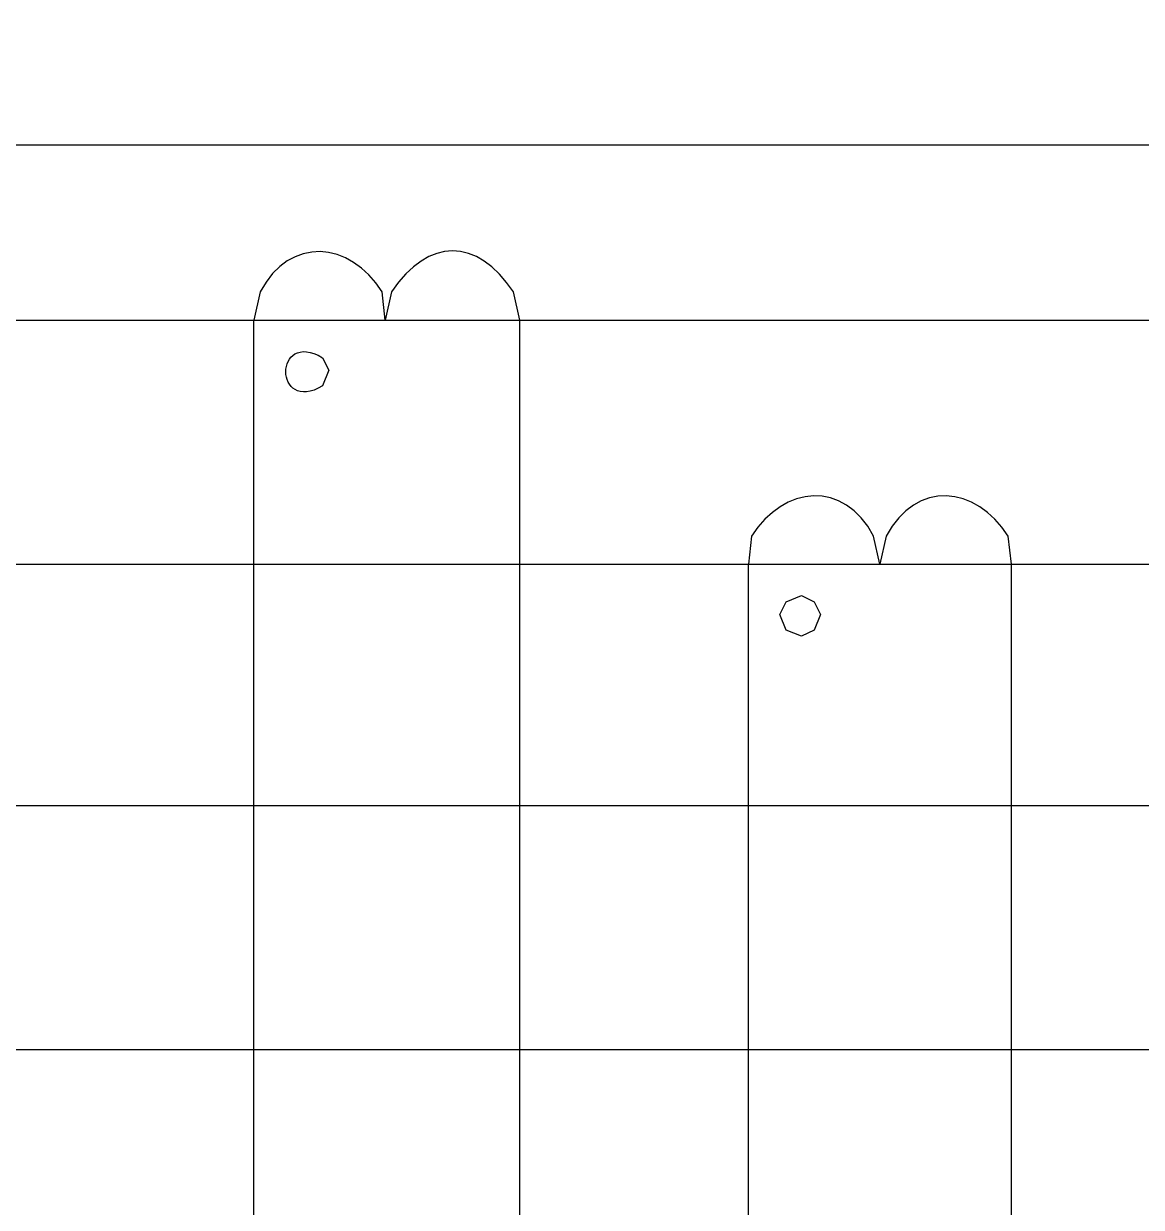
# Model space of a CAD drawing. Header units: centimetres. Extents: x -20.7 to 20.7, y -14.5 to 14.5.
# Drawn here: x -11.554 to -10.798, y 4.921 to 5.721 of the extents above; entities that cross this region are included whole.
import ezdxf

# ---------------------------------------------------------------- set-up
doc = ezdxf.new("R2010")
doc.units = ezdxf.units.CM
doc.header["$MEASUREMENT"] = 0
doc.layers.add('layer 1', color=7, linetype='Continuous')

msp = doc.modelspace()

# ---------------------------------------------------------------- linework, layer by layer
at = {"layer": 'layer 1', "lineweight": 9}
msp.add_open_spline([(19.88612, 13.89874), (19.88612, 13.89874), (-20.11465, 13.89874), (-20.11465, 13.89874), (-20.11465, 13.89874), (-20.11465, 13.89874), (-20.11465, -13.80208), (-20.11465, -13.80208)], degree=3, knots=[0, 0, 0, 0, 0.333333, 0.333333, 0.333333, 0.333333, 1, 1, 1, 1], dxfattribs=at)
at = {"layer": 'layer 1', "lineweight": 20}
msp.add_open_spline([(-8.55553, 0.01129), (-8.55553, 0.01129), (-8.57247, 0.51082), (-8.57247, 0.51082), (-8.57247, 0.51082), (-8.57247, 0.51082), (-12.1708, 0.51082), (-12.1708, 0.51082), (-12.1708, 0.51082), (-12.1708, 0.51082), (-12.1835, 0.01129), (-12.1835, 0.01129), (-12.1835, 0.01129), (-12.1835, 0.01129), (-14.84415, 0.01129), (-14.84415, 0.01129), (-14.84415, 0.01129), (-14.84415, 0.01129), (-14.88225, 2.36079), (-14.88225, 2.36079), (-14.88225, 2.36079), (-14.88225, 2.36079), (-14.86955, 3.21169), (-14.86955, 3.21169), (-14.86955, 3.21169), (-14.86955, 3.21169), (-13.83238, 3.21169), (-13.83238, 3.21169), (-13.83238, 3.21169), (-13.83238, 3.21169), (-13.78793, 5.86176), (-13.78793, 5.86176), (-13.78793, 5.86176), (-13.78793, 5.86176), (-12.63223, 5.86176), (-12.63223, 5.86176), (-12.63223, 5.86176), (-12.63223, 5.86176), (-12.6026, 7.76252), (-12.6026, 7.76252), (-12.6026, 7.76252), (-12.6026, 7.76252), (-8.16395, 7.76252), (-8.16395, 7.76252), (-8.16395, 7.76252), (-8.16395, 7.76252), (-8.1322, 5.86176), (-8.1322, 5.86176), (-8.1322, 5.86176), (-8.1322, 5.86176), (-6.97862, 5.86176), (-6.97862, 5.86176), (-6.97862, 5.86176), (-6.97862, 5.86176), (-6.93417, 3.21169), (-6.93417, 3.21169), (-6.93417, 3.21169), (-6.93417, 3.21169), (-5.897, 3.21169), (-5.897, 3.21169), (-5.897, 3.21169), (-5.897, 3.21169), (-5.88218, 2.36079), (-5.88218, 2.36079), (-5.88218, 2.36079), (-5.88218, 2.36079), (-5.9224, 0.01129), (-5.9224, 0.01129), (-5.9224, 0.01129), (-5.9224, 0.01129), (-8.55553, 0.01129), (-8.55553, 0.01129)], degree=3, knots=[0, 0, 0, 0, 0.052632, 0.052632, 0.052632, 0.052632, 0.105263, 0.105263, 0.105263, 0.105263, 0.157895, 0.157895, 0.157895, 0.157895, 0.210526, 0.210526, 0.210526, 0.210526, 0.263158, 0.263158, 0.263158, 0.263158, 0.315789, 0.315789, 0.315789, 0.315789, 0.368421, 0.368421, 0.368421, 0.368421, 0.421053, 0.421053, 0.421053, 0.421053, 0.473684, 0.473684, 0.473684, 0.473684, 0.526316, 0.526316, 0.526316, 0.526316, 0.578947, 0.578947, 0.578947, 0.578947, 0.631579, 0.631579, 0.631579, 0.631579, 0.684211, 0.684211, 0.684211, 0.684211, 0.736842, 0.736842, 0.736842, 0.736842, 0.789474, 0.789474, 0.789474, 0.789474, 0.842105, 0.842105, 0.842105, 0.842105, 0.894737, 0.894737, 0.894737, 0.894737, 1, 1, 1, 1], dxfattribs=at)
at = {"layer": 'layer 1', "lineweight": 25}
for points, knots in [([(-13.18257, 5.63951), (-13.18257, 5.63951), (-7.58398, 5.63951), (-7.58398, 5.63951), (-7.58398, 5.63951), (-7.58398, 5.63951), (-7.58398, 2.46239), (-7.58398, 2.46239)], [0, 0, 0, 0, 0.333333, 0.333333, 0.333333, 0.333333, 1, 1, 1, 1]), ([(-11.30932, 5.52097), (-11.30932, 5.52097), (-11.31143, 5.54002), (-11.31143, 5.54002), (-11.31143, 5.54002), (-11.33348, 5.57452), (-11.37363, 5.57816), (-11.39398, 5.54002), (-11.39398, 5.54002), (-11.39398, 5.54002), (-11.39822, 5.52097), (-11.39822, 5.52097)], [0, 0, 0, 0, 0.25, 0.25, 0.25, 0.25, 0.5, 0.5, 0.5, 0.5, 1, 1, 1, 1]), ([(-11.2183, 5.52097), (-11.2183, 5.52097), (-11.22253, 5.54002), (-11.22253, 5.54002), (-11.22253, 5.54002), (-11.24737, 5.57696), (-11.28014, 5.5772), (-11.30508, 5.54002), (-11.30508, 5.54002), (-11.30508, 5.54002), (-11.30932, 5.52097), (-11.30932, 5.52097)], [0, 0, 0, 0, 0.25, 0.25, 0.25, 0.25, 0.5, 0.5, 0.5, 0.5, 1, 1, 1, 1]), ([(-11.34742, 5.48711), (-11.34742, 5.48711), (-11.35165, 5.49557), (-11.35165, 5.49557), (-11.35165, 5.49557), (-11.38509, 5.51519), (-11.3846, 5.45687), (-11.35165, 5.47652), (-11.35165, 5.47652), (-11.35165, 5.47652), (-11.34742, 5.48711), (-11.34742, 5.48711)], [0, 0, 0, 0, 0.25, 0.25, 0.25, 0.25, 0.5, 0.5, 0.5, 0.5, 1, 1, 1, 1]), ([(-10.97488, 5.35587), (-10.97488, 5.35587), (-10.97912, 5.37492), (-10.97912, 5.37492), (-10.97912, 5.37492), (-10.99947, 5.41306), (-11.03962, 5.40942), (-11.06167, 5.37492), (-11.06167, 5.37492), (-11.06167, 5.37492), (-11.06378, 5.35587), (-11.06378, 5.35587)], [0, 0, 0, 0, 0.25, 0.25, 0.25, 0.25, 0.5, 0.5, 0.5, 0.5, 1, 1, 1, 1]), ([(-10.88598, 5.35587), (-10.88598, 5.35587), (-10.8881, 5.37492), (-10.8881, 5.37492), (-10.8881, 5.37492), (-10.91015, 5.40942), (-10.95029, 5.41306), (-10.97065, 5.37492), (-10.97065, 5.37492), (-10.97065, 5.37492), (-10.97488, 5.35587), (-10.97488, 5.35587)], [0, 0, 0, 0, 0.25, 0.25, 0.25, 0.25, 0.5, 0.5, 0.5, 0.5, 1, 1, 1, 1]), ([(-11.0151, 5.32201), (-11.0151, 5.32201), (-11.01933, 5.33047), (-11.01933, 5.33047), (-11.01933, 5.33047), (-11.01933, 5.33047), (-11.0278, 5.33471), (-11.0278, 5.33471), (-11.0278, 5.33471), (-11.0278, 5.33471), (-11.03838, 5.33047), (-11.03838, 5.33047), (-11.03838, 5.33047), (-11.03838, 5.33047), (-11.04262, 5.32201), (-11.04262, 5.32201), (-11.04262, 5.32201), (-11.04262, 5.32201), (-11.03838, 5.31142), (-11.03838, 5.31142), (-11.03838, 5.31142), (-11.03838, 5.31142), (-11.0278, 5.30719), (-11.0278, 5.30719), (-11.0278, 5.30719), (-11.0278, 5.30719), (-11.01933, 5.31142), (-11.01933, 5.31142), (-11.01933, 5.31142), (-11.01933, 5.31142), (-11.0151, 5.32201), (-11.0151, 5.32201)], [0, 0, 0, 0, 0.111111, 0.111111, 0.111111, 0.111111, 0.222222, 0.222222, 0.222222, 0.222222, 0.333333, 0.333333, 0.333333, 0.333333, 0.444444, 0.444444, 0.444444, 0.444444, 0.555556, 0.555556, 0.555556, 0.555556, 0.666667, 0.666667, 0.666667, 0.666667, 0.777778, 0.777778, 0.777778, 0.777778, 1, 1, 1, 1])]:
    msp.add_open_spline(points, degree=3, knots=knots, dxfattribs=at)
for points in [[(-12.76982, 5.52097), (-12.76982, 5.52097), (-10.1515, 5.52097), (-10.1515, 5.52097)], [(-11.39822, 4.72722), (-11.39822, 4.72722), (-11.39822, 5.52097), (-11.39822, 5.52097)], [(-11.2183, 4.72722), (-11.2183, 4.72722), (-11.2183, 5.52097), (-11.2183, 5.52097)], [(-12.76982, 5.35587), (-12.76982, 5.35587), (-10.1515, 5.35587), (-10.1515, 5.35587)], [(-11.06378, 4.72722), (-11.06378, 4.72722), (-11.06378, 5.35587), (-11.06378, 5.35587)], [(-10.88598, 4.72722), (-10.88598, 4.72722), (-10.88598, 5.35587), (-10.88598, 5.35587)], [(-12.76982, 5.19289), (-12.76982, 5.19289), (-10.1515, 5.19289), (-10.1515, 5.19289)], [(-12.76982, 5.02779), (-12.76982, 5.02779), (-10.1515, 5.02779), (-10.1515, 5.02779)]]:
    msp.add_open_spline(points, degree=3, dxfattribs=at)

doc.saveas('drawing.dxf')
